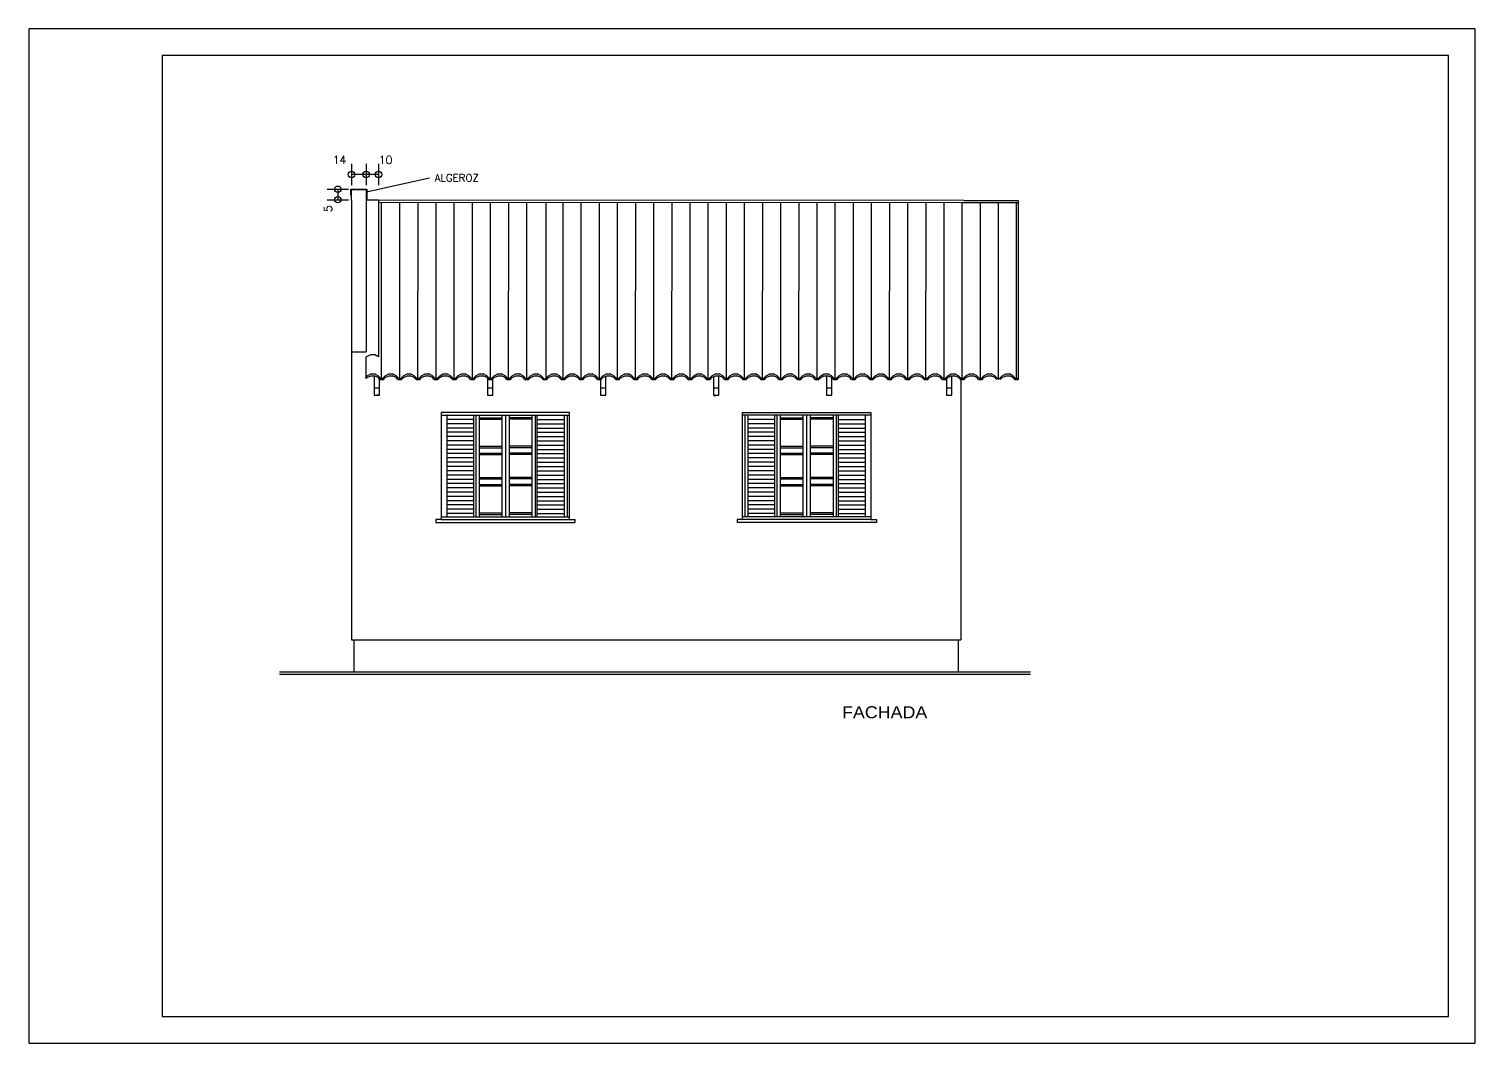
# Model space of a CAD drawing. Extents: x -6702 to 814, y 5971 to 8281.
# Drawn here: x -541 to 814, y 7320 to 8270 of the extents above; entities that cross this region are included whole.
import ezdxf
from ezdxf.enums import TextEntityAlignment as Align

# ---------------------------------------------------------------- set-up
doc = ezdxf.new("R2010")
doc.units = 0
doc.header["$LTSCALE"] = 30
doc.header["$MEASUREMENT"] = 0
doc.layers.get('0').update_dxf_attribs({"color": 1, "linetype": 'CONTINUOUS'})
for name, color, linetype in [('AUXILIAR', 2, 'CONTINUOUS'), ('COTA', 1, 'CONTINUOUS'), ('ESPEC', 2, 'CONTINUOUS'), ('ESQ_VISTA', 1, 'CONTINUOUS'), ('FOLHA', 7, 'CONTINUOUS'), ('PAREDE', 6, 'CONTINUOUS'), ('PAREDES', 3, 'CONTINUOUS'), ('PROJEÇÃO', 7, 'CONTINUOUS'), ('REG120-160', 4, 'CONTINUOUS'), ('TEXTOS', 2, 'CONTINUOUS')]:
    doc.layers.add(name, color=color, linetype=linetype)
doc.styles.add('REGUA60', font='simplex.shx')
doc.styles.add('REGUA80', font='simplex.shx')
doc.styles.add('ROMAN', font='ROMAN')

# ---------------------------------------------------------------- blocks, each defined once
blk = doc.blocks.new('A$C14AD65D4')
at = {"layer": 'ESQ_VISTA', "linetype": 'Continuous', "ltscale": 3.937008}
for p, q in [((5.1, 103, -20), (5.1, 2.8, -20)), ((125.3, 103, -20), (5.1, 103, -20)), ((5.3, 100.6, -20), (125.3, 100.6, -20)), ((35.6, 96.6, -20), (10.4, 96.6, -20)), ((10.5, 100.3, -20), (10.5, 5.3, -20)), ((35.6, 5.3, -20), (35.6, 100.6, -20)), ((37.6, 100.3, -20), (37.6, 5.3, -20)), ((40.6, 100.3, -20), (40.6, 5.3, -20)), ((40.7, 98, -20), (61.9, 98, -20)), ((40.7, 96.7, -20), (61.9, 96.7, -20)), ((62, 100.3, -20), (62, 5.3, -20)), ((62, 100.3, -20), (62, 5.3, -20)), ((65.4, 100.6, -20), (65.4, 5.3, -20)), ((68.8, 100.3, -20), (68.8, 5.3, -20)), ((90.1, 98, -20), (68.9, 98, -20)), ((90.1, 96.7, -20), (68.9, 96.7, -20)), ((90.2, 100.3, -20), (90.2, 5.3, -20)), ((93.2, 100.3, -20), (93.2, 5.3, -20)), ((95.2, 5.3, -20), (95.2, 100.6, -20)), ((95.2, 96.6, -20), (120.4, 96.6, -20)), ((120.3, 100.3, -20), (120.3, 5.3, -20)), ((123.3, 100.3, -20), (123.3, 5.3, -20)), ((125.3, 2.8, -20), (125.3, 103, -20)), ((35.6, 92.5, -20), (10.4, 92.5, -20)), ((35.6, 88.5, -20), (10.4, 88.5, -20)), ((35.6, 84.5, -20), (10.4, 84.5, -20)), ((95.2, 92.5, -20), (120.4, 92.5, -20)), ((95.2, 88.5, -20), (120.4, 88.5, -20)), ((95.2, 84.5, -20), (120.4, 84.5, -20)), ((35.6, 80.5, -20), (10.4, 80.5, -20)), ((35.6, 76.5, -20), (10.4, 76.5, -20)), ((35.6, 72.5, -20), (10.4, 72.5, -20)), ((35.6, 68.5, -20), (10.4, 68.5, -20)), ((40.7, 71.4, -20), (61.9, 71.4, -20)), ((40.7, 70.1, -20), (61.9, 70.1, -20)), ((90.1, 71.4, -20), (68.9, 71.4, -20)), ((90.1, 70.1, -20), (68.9, 70.1, -20)), ((95.2, 80.5, -20), (120.4, 80.5, -20)), ((95.2, 76.5, -20), (120.4, 76.5, -20)), ((95.2, 72.5, -20), (120.4, 72.5, -20)), ((95.2, 68.5, -20), (120.4, 68.5, -20)), ((35.6, 64.5, -20), (10.4, 64.5, -20)), ((35.6, 60.5, -20), (10.4, 60.5, -20)), ((35.6, 56.5, -20), (10.4, 56.5, -20)), ((40.7, 65, -20), (61.9, 65, -20)), ((40.7, 63.6, -20), (61.9, 63.6, -20)), ((90.1, 65, -20), (68.9, 65, -20)), ((90.1, 63.6, -20), (68.9, 63.6, -20)), ((95.2, 64.5, -20), (120.4, 64.5, -20)), ((95.2, 60.5, -20), (120.4, 60.5, -20)), ((95.2, 56.5, -20), (120.4, 56.5, -20)), ((35.6, 52.5, -20), (10.4, 52.5, -20)), ((35.6, 48.5, -20), (10.4, 48.5, -20)), ((35.6, 44.4, -20), (10.4, 44.4, -20)), ((40.7, 42.1, -20), (61.9, 42.1, -20)), ((40.7, 40.8, -20), (61.9, 40.8, -20)), ((90.1, 42.1, -20), (68.9, 42.1, -20)), ((90.1, 40.8, -20), (68.9, 40.8, -20)), ((95.2, 52.5, -20), (120.4, 52.5, -20)), ((95.2, 48.5, -20), (120.4, 48.5, -20)), ((95.2, 44.4, -20), (120.4, 44.4, -20)), ((35.6, 40.4, -20), (10.4, 40.4, -20)), ((35.6, 36.4, -20), (10.4, 36.4, -20)), ((35.6, 32.4, -20), (10.4, 32.4, -20)), ((35.6, 32.4, -20), (10.4, 32.4, -20)), ((35.6, 28.4, -20), (10.4, 28.4, -20)), ((40.7, 35.6, -20), (61.9, 35.6, -20)), ((40.7, 34.3, -20), (61.9, 34.3, -20)), ((90.1, 35.6, -20), (68.9, 35.6, -20)), ((90.1, 34.3, -20), (68.9, 34.3, -20)), ((95.2, 40.4, -20), (120.4, 40.4, -20)), ((95.2, 36.4, -20), (120.4, 36.4, -20)), ((95.2, 32.4, -20), (120.4, 32.4, -20)), ((95.2, 32.4, -20), (120.4, 32.4, -20)), ((95.2, 28.4, -20), (120.4, 28.4, -20)), ((35.6, 24.4, -20), (10.4, 24.4, -20)), ((35.6, 20.4, -20), (10.4, 20.4, -20)), ((35.6, 16.4, -20), (10.4, 16.4, -20)), ((95.2, 24.4, -20), (120.4, 24.4, -20)), ((95.2, 20.4, -20), (120.4, 20.4, -20)), ((95.2, 16.4, -20), (120.4, 16.4, -20)), ((0, 2.8, -20), (0, 0, -20)), ((0, 2.8, -20), (0, 0, -20)), ((5.1, 2.8, -20), (0, 2.8, -20)), ((5.1, 2.8, -20), (125.3, 2.8, -20)), ((5.3, 5.3, -20), (125.3, 5.3, -20)), ((35.6, 12.4, -20), (10.4, 12.4, -20)), ((35.6, 8.4, -20), (10.4, 8.4, -20)), ((40.7, 8.9, -20), (61.9, 8.9, -20)), ((40.7, 7.6, -20), (61.9, 7.6, -20)), ((90.1, 8.9, -20), (68.9, 8.9, -20)), ((90.1, 7.6, -20), (68.9, 7.6, -20)), ((95.2, 12.4, -20), (120.4, 12.4, -20)), ((95.2, 8.4, -20), (120.4, 8.4, -20)), ((125.3, 2.8, -20), (130.4, 2.8, -20)), ((130.4, 2.8, -20), (130.4, 0, -20)), ((0, 0, -20), (130.4, 0, -20))]:
    blk.add_line(p, q, dxfattribs=at)

msp = doc.modelspace()

# ---------------------------------------------------------------- linework, layer by layer
at = {"layer": 'AUXILIAR', "color": 211, "linetype": 'Continuous', "ltscale": 3.937008}
for p, q in [((-306.6, 7667.401), (396.939, 7667.401)), ((-306.6, 7665.301), (396.939, 7665.301))]:
    msp.add_line(p, q, dxfattribs=at)
at = {"layer": 'COTA', "linetype": 'ByBlock'}
for p, q in [((-239.284, 8143.308), (-239.284, 8123.308)), ((-225.284, 8133.308), (-239.284, 8133.308)), ((-225.284, 8143.308), (-225.284, 8123.308)), ((-213.704, 8133.308), (-225.284, 8133.308)), ((-213.704, 8143.308), (-213.704, 8123.308)), ((-261.851, 8119.714), (-241.851, 8119.714)), ((-251.851, 8119.714), (-251.851, 8109.72)), ((-261.851, 8109.72), (-241.851, 8109.72))]:
    msp.add_line(p, q, dxfattribs=at)
at = {"layer": 'COTA'}
for p, q in [((-239.284, 8109.283), (-239.284, 8109.383)), ((334.61, 8108.997), (-213.704, 8109.27)), ((334.609, 8106.997), (-213.704, 8107.27)), ((-210.928, 8094.499), (-210.928, 8107.269)), ((-193.928, 7941.499), (-193.846, 8107.26)), ((-176.928, 7941.499), (-176.846, 8107.26)), ((-159.928, 7941.499), (-159.846, 8107.26)), ((-142.928, 7941.499), (-142.846, 8107.26)), ((-125.928, 7941.499), (-125.846, 8107.26)), ((-108.928, 7941.499), (-108.846, 8107.26)), ((-91.928, 7941.499), (-91.846, 8107.26)), ((-74.928, 7941.499), (-74.846, 8107.26)), ((-56.881, 7941.499), (-56.798, 8107.26)), ((-40.928, 7941.499), (-40.846, 8107.26)), ((-23.928, 7941.499), (-23.846, 8107.26)), ((-6.928, 7941.499), (-6.846, 8107.26)), ((10.072, 7941.499), (10.154, 8107.26)), ((27.072, 7941.499), (27.154, 8107.26)), ((44.072, 7941.499), (44.154, 8107.26)), ((61.072, 7941.499), (61.154, 8107.26)), ((78.072, 7941.499), (78.154, 8107.26)), ((95.072, 7941.499), (95.154, 8107.26)), ((112.072, 7941.499), (112.154, 8107.26)), ((129.072, 7941.499), (129.154, 8107.26)), ((146.072, 7941.499), (146.154, 8107.26)), ((163.072, 7941.499), (163.154, 8107.26)), ((180.072, 7941.499), (180.154, 8107.26)), ((197.072, 7941.499), (197.154, 8107.26)), ((214.072, 7941.499), (214.154, 8107.26)), ((231.072, 7941.499), (231.154, 8107.26)), ((248.072, 7941.499), (248.154, 8107.26)), ((265.072, 7941.499), (265.154, 8107.26)), ((282.072, 7941.499), (282.154, 8107.26)), ((299.072, 7941.499), (299.154, 8107.26)), ((316.072, 7941.499), (316.154, 8107.26)), ((333.072, 7941.499), (333.154, 8107.26)), ((385.609, 8106.997), (333.072, 8107.024)), ((334.61, 8108.997), (385.609, 8108.997)), ((350.072, 7941.499), (350.154, 8107.26)), ((367.072, 7941.499), (367.154, 8107.26)), ((384.072, 8094.499), (384.072, 8106.998)), ((385.609, 8108.997), (385.609, 7941.499)), ((-210.928, 8077.499), (-210.928, 8094.499)), ((384.072, 8077.499), (384.072, 8094.499)), ((-210.928, 8060.499), (-210.928, 8077.499)), ((384.072, 8060.499), (384.072, 8077.499)), ((-210.928, 8043.499), (-210.928, 8060.499)), ((384.072, 8043.499), (384.072, 8060.499)), ((-210.928, 8026.499), (-210.928, 8043.499)), ((384.072, 8026.499), (384.072, 8043.499)), ((-210.928, 8009.499), (-210.928, 8026.499)), ((384.072, 8009.499), (384.072, 8026.499)), ((-210.928, 7992.499), (-210.928, 8009.499)), ((384.072, 7992.499), (384.072, 8009.499)), ((-210.928, 7975.499), (-210.928, 7992.499)), ((384.072, 7975.499), (384.072, 7992.499)), ((-210.928, 7958.499), (-210.928, 7975.499)), ((384.072, 7958.499), (384.072, 7975.499)), ((-225.284, 7958.499), (-225.284, 7962.634)), ((-225.284, 7942.444), (-225.284, 7958.499)), ((-210.928, 7941.499), (-210.928, 7958.499)), ((384.072, 7941.499), (384.072, 7958.499)), ((-225.284, 7944.144), (-224.528, 7944.899)), ((-225.284, 7942.444), (-224.528, 7943.199)), ((-224.528, 7944.899), (-221.128, 7946.599)), ((-224.528, 7943.199), (-221.128, 7944.899)), ((-224.528, 7943.199), (-221.128, 7944.899)), ((-221.128, 7946.599), (-217.728, 7946.599)), ((-221.128, 7944.899), (-217.728, 7944.899)), ((-221.128, 7944.899), (-217.728, 7944.899)), ((-214.328, 7944.899), (-217.728, 7946.599)), ((-214.328, 7943.199), (-217.728, 7944.899)), ((-214.328, 7943.199), (-217.728, 7944.899)), ((-210.928, 7941.499), (-214.328, 7944.899)), ((-212.628, 7941.499), (-214.328, 7943.199)), ((-212.628, 7941.499), (-209.228, 7941.499)), ((-210.928, 7941.499), (-207.528, 7944.899)), ((-209.228, 7941.499), (-207.528, 7943.199)), ((-207.528, 7944.899), (-204.128, 7946.599)), ((-207.528, 7943.199), (-204.128, 7944.899)), ((-204.128, 7946.599), (-200.728, 7946.599)), ((-204.128, 7944.899), (-200.728, 7944.899)), ((-197.328, 7944.899), (-200.728, 7946.599)), ((-197.328, 7943.199), (-200.728, 7944.899)), ((-193.928, 7941.499), (-197.328, 7944.899)), ((-195.628, 7941.499), (-197.328, 7943.199)), ((-195.628, 7941.499), (-192.228, 7941.499)), ((-193.928, 7941.499), (-190.528, 7944.899)), ((-192.228, 7941.499), (-190.528, 7943.199)), ((-190.528, 7944.899), (-187.128, 7946.599)), ((-190.528, 7943.199), (-187.128, 7944.899)), ((-187.128, 7946.599), (-183.728, 7946.599)), ((-187.128, 7944.899), (-183.728, 7944.899)), ((-180.328, 7944.899), (-183.728, 7946.599)), ((-180.328, 7943.199), (-183.728, 7944.899)), ((-176.928, 7941.499), (-180.328, 7944.899)), ((-178.628, 7941.499), (-180.328, 7943.199)), ((-178.628, 7941.499), (-175.228, 7941.499)), ((-176.928, 7941.499), (-173.528, 7944.899)), ((-175.228, 7941.499), (-173.528, 7943.199)), ((-173.528, 7944.899), (-170.128, 7946.599)), ((-173.528, 7943.199), (-170.128, 7944.899)), ((-170.128, 7946.599), (-166.728, 7946.599)), ((-170.128, 7944.899), (-166.728, 7944.899)), ((-163.328, 7944.899), (-166.728, 7946.599)), ((-163.328, 7943.199), (-166.728, 7944.899)), ((-159.928, 7941.499), (-163.328, 7944.899)), ((-161.628, 7941.499), (-163.328, 7943.199)), ((-161.628, 7941.499), (-158.228, 7941.499)), ((-159.928, 7941.499), (-156.528, 7944.899)), ((-158.228, 7941.499), (-156.528, 7943.199)), ((-156.528, 7944.899), (-153.128, 7946.599)), ((-156.528, 7943.199), (-153.128, 7944.899)), ((-153.128, 7946.599), (-149.728, 7946.599)), ((-153.128, 7944.899), (-149.728, 7944.899)), ((-146.328, 7944.899), (-149.728, 7946.599)), ((-146.328, 7943.199), (-149.728, 7944.899)), ((-142.928, 7941.499), (-146.328, 7944.899)), ((-144.628, 7941.499), (-146.328, 7943.199)), ((-144.628, 7941.499), (-141.228, 7941.499)), ((-142.928, 7941.499), (-139.528, 7944.899)), ((-141.228, 7941.499), (-139.528, 7943.199)), ((-139.528, 7944.899), (-136.128, 7946.599)), ((-139.528, 7943.199), (-136.128, 7944.899)), ((-136.128, 7946.599), (-132.728, 7946.599)), ((-136.128, 7944.899), (-132.728, 7944.899)), ((-129.328, 7944.899), (-132.728, 7946.599)), ((-129.328, 7943.199), (-132.728, 7944.899)), ((-125.928, 7941.499), (-129.328, 7944.899)), ((-127.628, 7941.499), (-129.328, 7943.199)), ((-127.628, 7941.499), (-124.228, 7941.499)), ((-125.928, 7941.499), (-122.528, 7944.899)), ((-124.228, 7941.499), (-122.528, 7943.199)), ((-122.528, 7944.899), (-119.128, 7946.599)), ((-122.528, 7943.199), (-119.128, 7944.899)), ((-119.128, 7946.599), (-115.728, 7946.599)), ((-119.128, 7944.899), (-115.728, 7944.899)), ((-112.328, 7944.899), (-115.728, 7946.599)), ((-112.328, 7943.199), (-115.728, 7944.899)), ((-108.928, 7941.499), (-112.328, 7944.899)), ((-110.628, 7941.499), (-112.328, 7943.199)), ((-110.628, 7941.499), (-107.228, 7941.499)), ((-108.928, 7941.499), (-105.528, 7944.899)), ((-107.228, 7941.499), (-105.528, 7943.199)), ((-105.528, 7944.899), (-102.128, 7946.599)), ((-105.528, 7943.199), (-102.128, 7944.899)), ((-102.128, 7946.599), (-98.728, 7946.599)), ((-102.128, 7944.899), (-98.728, 7944.899)), ((-95.328, 7944.899), (-98.728, 7946.599)), ((-95.328, 7943.199), (-98.728, 7944.899)), ((-91.928, 7941.499), (-95.328, 7944.899)), ((-93.628, 7941.499), (-95.328, 7943.199)), ((-93.628, 7941.499), (-90.228, 7941.499)), ((-91.928, 7941.499), (-88.528, 7944.899)), ((-90.228, 7941.499), (-88.528, 7943.199)), ((-88.528, 7944.899), (-85.128, 7946.599)), ((-88.528, 7943.199), (-85.128, 7944.899)), ((-85.128, 7946.599), (-81.728, 7946.599)), ((-85.128, 7944.899), (-81.728, 7944.899)), ((-78.328, 7944.899), (-81.728, 7946.599)), ((-78.328, 7943.199), (-81.728, 7944.899)), ((-74.928, 7941.499), (-78.328, 7944.899)), ((-76.628, 7941.499), (-78.328, 7943.199)), ((-76.628, 7941.499), (-73.228, 7941.499)), ((-74.928, 7941.499), (-71.528, 7944.899)), ((-73.228, 7941.499), (-71.528, 7943.199)), ((-71.528, 7944.899), (-68.128, 7946.599)), ((-71.528, 7943.199), (-68.128, 7944.899)), ((-68.128, 7946.599), (-64.728, 7946.599)), ((-68.128, 7944.899), (-64.728, 7944.899)), ((-61.328, 7944.899), (-64.728, 7946.599)), ((-61.328, 7943.199), (-64.728, 7944.899)), ((-57.928, 7941.499), (-61.328, 7944.899)), ((-59.628, 7941.499), (-61.328, 7943.199)), ((-59.628, 7941.499), (-56.228, 7941.499)), ((-57.928, 7941.499), (-54.528, 7944.899)), ((-56.228, 7941.499), (-54.528, 7943.199)), ((-54.528, 7944.899), (-51.128, 7946.599)), ((-54.528, 7943.199), (-51.128, 7944.899)), ((-51.128, 7946.599), (-47.728, 7946.599)), ((-51.128, 7944.899), (-47.728, 7944.899)), ((-44.328, 7944.899), (-47.728, 7946.599)), ((-44.328, 7943.199), (-47.728, 7944.899)), ((-40.928, 7941.499), (-44.328, 7944.899)), ((-42.628, 7941.499), (-44.328, 7943.199)), ((-42.628, 7941.499), (-39.228, 7941.499)), ((-40.928, 7941.499), (-37.528, 7944.899)), ((-39.228, 7941.499), (-37.528, 7943.199)), ((-37.528, 7944.899), (-34.128, 7946.599)), ((-37.528, 7943.199), (-34.128, 7944.899)), ((-34.128, 7946.599), (-30.728, 7946.599)), ((-34.128, 7944.899), (-30.728, 7944.899)), ((-27.328, 7944.899), (-30.728, 7946.599)), ((-27.328, 7943.199), (-30.728, 7944.899)), ((-23.928, 7941.499), (-27.328, 7944.899)), ((-25.628, 7941.499), (-27.328, 7943.199)), ((-25.628, 7941.499), (-22.228, 7941.499)), ((-23.928, 7941.499), (-20.528, 7944.899)), ((-22.228, 7941.499), (-20.528, 7943.199)), ((-20.528, 7944.899), (-17.128, 7946.599)), ((-20.528, 7943.199), (-17.128, 7944.899)), ((-17.128, 7946.599), (-13.728, 7946.599)), ((-17.128, 7944.899), (-13.728, 7944.899)), ((-10.328, 7944.899), (-13.728, 7946.599)), ((-10.328, 7943.199), (-13.728, 7944.899)), ((-6.928, 7941.499), (-10.328, 7944.899)), ((-8.628, 7941.499), (-10.328, 7943.199)), ((-8.628, 7941.499), (-5.228, 7941.499)), ((-6.928, 7941.499), (-3.528, 7944.899)), ((-5.228, 7941.499), (-3.528, 7943.199)), ((-3.528, 7944.899), (-0.128, 7946.599)), ((-3.528, 7943.199), (-0.128, 7944.899)), ((-0.128, 7946.599), (3.272, 7946.599)), ((-0.128, 7944.899), (3.272, 7944.899)), ((6.672, 7944.899), (3.272, 7946.599)), ((6.672, 7943.199), (3.272, 7944.899)), ((10.072, 7941.499), (6.672, 7944.899)), ((8.372, 7941.499), (6.672, 7943.199)), ((8.372, 7941.499), (11.772, 7941.499)), ((10.072, 7941.499), (13.472, 7944.899)), ((11.772, 7941.499), (13.472, 7943.199)), ((13.472, 7944.899), (16.872, 7946.599)), ((13.472, 7943.199), (16.872, 7944.899)), ((16.872, 7946.599), (20.272, 7946.599)), ((16.872, 7944.899), (20.272, 7944.899)), ((23.672, 7944.899), (20.272, 7946.599)), ((23.672, 7943.199), (20.272, 7944.899)), ((27.072, 7941.499), (23.672, 7944.899)), ((25.372, 7941.499), (23.672, 7943.199)), ((25.372, 7941.499), (28.772, 7941.499)), ((27.072, 7941.499), (30.472, 7944.899)), ((28.772, 7941.499), (30.472, 7943.199)), ((30.472, 7944.899), (33.872, 7946.599)), ((30.472, 7943.199), (33.872, 7944.899)), ((33.872, 7946.599), (37.272, 7946.599)), ((33.872, 7944.899), (37.272, 7944.899)), ((40.672, 7944.899), (37.272, 7946.599)), ((40.672, 7943.199), (37.272, 7944.899)), ((44.072, 7941.499), (40.672, 7944.899)), ((42.372, 7941.499), (40.672, 7943.199)), ((42.372, 7941.499), (45.772, 7941.499)), ((44.072, 7941.499), (47.472, 7944.899)), ((45.772, 7941.499), (47.472, 7943.199)), ((47.472, 7944.899), (50.872, 7946.599)), ((47.472, 7943.199), (50.872, 7944.899)), ((50.872, 7946.599), (54.272, 7946.599)), ((50.872, 7944.899), (54.272, 7944.899)), ((57.672, 7944.899), (54.272, 7946.599)), ((57.672, 7943.199), (54.272, 7944.899)), ((61.072, 7941.499), (57.672, 7944.899)), ((59.372, 7941.499), (57.672, 7943.199)), ((59.372, 7941.499), (62.772, 7941.499)), ((61.072, 7941.499), (64.472, 7944.899)), ((62.772, 7941.499), (64.472, 7943.199)), ((64.472, 7944.899), (67.872, 7946.599)), ((64.472, 7943.199), (67.872, 7944.899)), ((67.872, 7946.599), (71.272, 7946.599)), ((67.872, 7944.899), (71.272, 7944.899)), ((74.672, 7944.899), (71.272, 7946.599)), ((74.672, 7943.199), (71.272, 7944.899)), ((78.072, 7941.499), (74.672, 7944.899)), ((76.372, 7941.499), (74.672, 7943.199)), ((76.372, 7941.499), (79.772, 7941.499)), ((78.072, 7941.499), (81.472, 7944.899)), ((79.772, 7941.499), (81.472, 7943.199)), ((81.472, 7944.899), (84.872, 7946.599)), ((81.472, 7943.199), (84.872, 7944.899)), ((84.872, 7946.599), (88.272, 7946.599)), ((84.872, 7944.899), (88.272, 7944.899)), ((91.672, 7944.899), (88.272, 7946.599)), ((91.672, 7943.199), (88.272, 7944.899)), ((95.072, 7941.499), (91.672, 7944.899)), ((93.372, 7941.499), (91.672, 7943.199)), ((93.372, 7941.499), (96.772, 7941.499)), ((95.072, 7941.499), (98.472, 7944.899)), ((96.772, 7941.499), (98.472, 7943.199)), ((98.472, 7944.899), (101.872, 7946.599)), ((98.472, 7943.199), (101.872, 7944.899)), ((101.872, 7946.599), (105.272, 7946.599)), ((101.872, 7944.899), (105.272, 7944.899)), ((108.672, 7944.899), (105.272, 7946.599)), ((108.672, 7943.199), (105.272, 7944.899)), ((112.072, 7941.499), (108.672, 7944.899)), ((110.372, 7941.499), (108.672, 7943.199)), ((110.372, 7941.499), (113.772, 7941.499)), ((112.072, 7941.499), (115.472, 7944.899)), ((113.772, 7941.499), (115.472, 7943.199)), ((115.472, 7944.899), (118.872, 7946.599)), ((115.472, 7943.199), (118.872, 7944.899)), ((118.872, 7946.599), (122.272, 7946.599)), ((118.872, 7944.899), (122.272, 7944.899)), ((125.672, 7944.899), (122.272, 7946.599)), ((125.672, 7943.199), (122.272, 7944.899)), ((129.072, 7941.499), (125.672, 7944.899)), ((127.372, 7941.499), (125.672, 7943.199)), ((127.372, 7941.499), (130.772, 7941.499)), ((129.072, 7941.499), (132.472, 7944.899)), ((130.772, 7941.499), (132.472, 7943.199)), ((132.472, 7944.899), (135.872, 7946.599)), ((132.472, 7943.199), (135.872, 7944.899)), ((135.872, 7946.599), (139.272, 7946.599)), ((135.872, 7944.899), (139.272, 7944.899)), ((142.672, 7944.899), (139.272, 7946.599)), ((142.672, 7943.199), (139.272, 7944.899)), ((146.072, 7941.499), (142.672, 7944.899)), ((144.372, 7941.499), (142.672, 7943.199)), ((144.372, 7941.499), (147.772, 7941.499)), ((146.072, 7941.499), (149.472, 7944.899)), ((147.772, 7941.499), (149.472, 7943.199)), ((149.472, 7944.899), (152.872, 7946.599)), ((149.472, 7943.199), (152.872, 7944.899)), ((152.872, 7946.599), (156.272, 7946.599)), ((152.872, 7944.899), (156.272, 7944.899)), ((159.672, 7944.899), (156.272, 7946.599)), ((159.672, 7943.199), (156.272, 7944.899)), ((163.072, 7941.499), (159.672, 7944.899)), ((161.372, 7941.499), (159.672, 7943.199)), ((161.372, 7941.499), (164.772, 7941.499)), ((163.072, 7941.499), (166.472, 7944.899)), ((164.772, 7941.499), (166.472, 7943.199)), ((166.472, 7944.899), (169.872, 7946.599)), ((166.472, 7943.199), (169.872, 7944.899)), ((169.872, 7946.599), (173.272, 7946.599)), ((169.872, 7944.899), (173.272, 7944.899)), ((176.672, 7944.899), (173.272, 7946.599)), ((176.672, 7943.199), (173.272, 7944.899)), ((180.072, 7941.499), (176.672, 7944.899)), ((178.372, 7941.499), (176.672, 7943.199)), ((178.372, 7941.499), (181.772, 7941.499)), ((180.072, 7941.499), (183.472, 7944.899)), ((181.772, 7941.499), (183.472, 7943.199)), ((183.472, 7944.899), (186.872, 7946.599)), ((183.472, 7943.199), (186.872, 7944.899)), ((186.872, 7946.599), (190.272, 7946.599)), ((186.872, 7944.899), (190.272, 7944.899)), ((193.672, 7944.899), (190.272, 7946.599)), ((193.672, 7943.199), (190.272, 7944.899)), ((197.072, 7941.499), (193.672, 7944.899)), ((195.372, 7941.499), (193.672, 7943.199)), ((195.372, 7941.499), (198.772, 7941.499)), ((197.072, 7941.499), (200.472, 7944.899)), ((198.772, 7941.499), (200.472, 7943.199)), ((200.472, 7944.899), (203.872, 7946.599)), ((200.472, 7943.199), (203.872, 7944.899)), ((203.872, 7946.599), (207.272, 7946.599)), ((203.872, 7944.899), (207.272, 7944.899)), ((210.672, 7944.899), (207.272, 7946.599)), ((210.672, 7943.199), (207.272, 7944.899)), ((214.072, 7941.499), (210.672, 7944.899)), ((212.372, 7941.499), (210.672, 7943.199)), ((212.372, 7941.499), (215.772, 7941.499)), ((214.072, 7941.499), (217.472, 7944.899)), ((215.772, 7941.499), (217.472, 7943.199)), ((217.472, 7944.899), (220.872, 7946.599)), ((217.472, 7943.199), (220.872, 7944.899)), ((220.872, 7946.599), (224.272, 7946.599)), ((220.872, 7944.899), (224.272, 7944.899)), ((227.672, 7944.899), (224.272, 7946.599)), ((227.672, 7943.199), (224.272, 7944.899)), ((231.072, 7941.499), (227.672, 7944.899)), ((229.372, 7941.499), (227.672, 7943.199)), ((229.372, 7941.499), (232.772, 7941.499)), ((231.072, 7941.499), (234.472, 7944.899)), ((232.772, 7941.499), (234.472, 7943.199)), ((234.472, 7944.899), (237.872, 7946.599)), ((234.472, 7943.199), (237.872, 7944.899)), ((237.872, 7946.599), (241.272, 7946.599)), ((237.872, 7944.899), (241.272, 7944.899)), ((244.672, 7944.899), (241.272, 7946.599)), ((244.672, 7943.199), (241.272, 7944.899)), ((248.072, 7941.499), (244.672, 7944.899)), ((246.372, 7941.499), (244.672, 7943.199)), ((246.372, 7941.499), (249.772, 7941.499)), ((248.072, 7941.499), (251.472, 7944.899)), ((249.772, 7941.499), (251.472, 7943.199)), ((251.472, 7944.899), (254.872, 7946.599)), ((251.472, 7943.199), (254.872, 7944.899)), ((254.872, 7946.599), (258.272, 7946.599)), ((254.872, 7944.899), (258.272, 7944.899)), ((261.672, 7944.899), (258.272, 7946.599)), ((261.672, 7943.199), (258.272, 7944.899)), ((265.072, 7941.499), (261.672, 7944.899)), ((263.372, 7941.499), (261.672, 7943.199)), ((263.372, 7941.499), (266.772, 7941.499)), ((265.072, 7941.499), (268.472, 7944.899)), ((266.772, 7941.499), (268.472, 7943.199)), ((268.472, 7944.899), (271.872, 7946.599)), ((268.472, 7943.199), (271.872, 7944.899)), ((271.872, 7946.599), (275.272, 7946.599)), ((271.872, 7944.899), (275.272, 7944.899)), ((278.672, 7944.899), (275.272, 7946.599)), ((278.672, 7943.199), (275.272, 7944.899)), ((282.072, 7941.499), (278.672, 7944.899)), ((280.372, 7941.499), (278.672, 7943.199)), ((280.372, 7941.499), (283.772, 7941.499)), ((282.072, 7941.499), (285.472, 7944.899)), ((283.772, 7941.499), (285.472, 7943.199)), ((285.472, 7944.899), (288.872, 7946.599)), ((285.472, 7943.199), (288.872, 7944.899)), ((288.872, 7946.599), (292.272, 7946.599)), ((288.872, 7944.899), (292.272, 7944.899)), ((295.672, 7944.899), (292.272, 7946.599)), ((295.672, 7943.199), (292.272, 7944.899)), ((299.072, 7941.499), (295.672, 7944.899)), ((297.372, 7941.499), (295.672, 7943.199)), ((297.372, 7941.499), (300.772, 7941.499)), ((299.072, 7941.499), (302.472, 7944.899)), ((300.772, 7941.499), (302.472, 7943.199)), ((302.472, 7944.899), (305.872, 7946.599)), ((302.472, 7943.199), (305.872, 7944.899)), ((305.872, 7946.599), (309.272, 7946.599)), ((305.872, 7944.899), (309.272, 7944.899)), ((312.672, 7944.899), (309.272, 7946.599)), ((312.672, 7943.199), (309.272, 7944.899)), ((316.072, 7941.499), (312.672, 7944.899)), ((314.372, 7941.499), (312.672, 7943.199)), ((314.372, 7941.499), (317.772, 7941.499)), ((316.072, 7941.499), (319.472, 7944.899)), ((317.772, 7941.499), (319.472, 7943.199)), ((319.472, 7944.899), (322.872, 7946.599)), ((319.472, 7943.199), (322.872, 7944.899)), ((322.872, 7946.599), (326.272, 7946.599)), ((322.872, 7944.899), (326.272, 7944.899)), ((329.672, 7944.899), (326.272, 7946.599)), ((329.672, 7943.199), (326.272, 7944.899)), ((333.072, 7941.499), (329.672, 7944.899)), ((331.372, 7941.499), (329.672, 7943.199)), ((331.372, 7941.499), (334.609, 7941.499)), ((333.072, 7941.499), (336.472, 7944.899)), ((333.072, 7941.499), (334.609, 7943.037)), ((333.072, 7941.499), (334.772, 7941.499)), ((334.772, 7941.499), (336.472, 7943.199)), ((336.472, 7944.899), (339.872, 7946.599)), ((336.472, 7943.199), (339.872, 7944.899)), ((339.872, 7946.599), (343.272, 7946.599)), ((339.872, 7944.899), (343.272, 7944.899)), ((346.672, 7944.899), (343.272, 7946.599)), ((346.672, 7943.199), (343.272, 7944.899)), ((350.072, 7941.499), (346.672, 7944.899)), ((348.372, 7941.499), (346.672, 7943.199)), ((348.372, 7941.499), (351.772, 7941.499)), ((350.072, 7941.499), (353.472, 7944.899)), ((351.772, 7941.499), (353.472, 7943.199)), ((353.472, 7944.899), (356.872, 7946.599)), ((353.472, 7943.199), (356.872, 7944.899)), ((356.872, 7946.599), (360.272, 7946.599)), ((356.872, 7944.899), (360.272, 7944.899)), ((363.672, 7944.899), (360.272, 7946.599)), ((363.672, 7943.199), (360.272, 7944.899)), ((367.072, 7941.499), (363.672, 7944.899)), ((365.372, 7941.499), (363.672, 7943.199)), ((367.072, 7941.499), (370.472, 7944.899)), ((368.772, 7941.499), (370.472, 7943.199)), ((370.472, 7944.899), (373.872, 7946.599)), ((370.472, 7943.199), (373.872, 7944.899)), ((373.872, 7946.599), (377.272, 7946.599)), ((373.872, 7944.899), (377.272, 7944.899)), ((380.672, 7944.899), (377.272, 7946.599)), ((380.672, 7943.199), (377.272, 7944.899)), ((384.072, 7941.499), (380.672, 7944.899)), ((382.372, 7941.499), (380.672, 7943.199)), ((382.372, 7941.499), (385.609, 7941.499)), ((384.072, 7941.499), (385.609, 7943.037))]:
    msp.add_line(p, q, dxfattribs=at)
for centre in [(-239.181, 8133.475), (-225.376, 8133.475), (-213.797, 8133.475), (-252.019, 8119.622), (-252.019, 8109.823)]:
    msp.add_circle(centre, 3, dxfattribs=at)
at = {"layer": 'ESPEC'}
msp.add_line((-223.888, 8117.374), (-166.211, 8130.336), dxfattribs=at)
at = {"layer": 'FOLHA', "color": 1}
for p, q in [((-541.417, 8269.826), (-541.417, 7319.672)), ((813.643, 8269.826), (-541.417, 8269.826)), ((813.643, 7319.672), (813.643, 8269.826)), ((-541.417, 7319.672), (813.643, 7319.672))]:
    msp.add_line(p, q, dxfattribs=at)
at = {"layer": 'FOLHA'}
for p, q in [((-416.417, 8244.826), (-416.417, 7344.672)), ((788.643, 8244.826), (-416.417, 8244.826)), ((788.643, 7344.672), (788.643, 8244.826)), ((-416.417, 7344.672), (788.643, 7344.672))]:
    msp.add_line(p, q, dxfattribs=at)
at = {"layer": 'PAREDE', "color": 2, "linetype": 'Continuous', "ltscale": 3.937008}
for p, q in [((-239.284, 8119.383), (-225.284, 8119.383)), ((-239.284, 8109.383), (-239.284, 8119.383)), ((-225.284, 8119.383), (-225.284, 7967.352)), ((-225.284, 8119.383), (-225.284, 7967.352)), ((-239.284, 8109.283), (-239.284, 7697.401)), ((-239.468, 7967.352), (-225.284, 7967.352)), ((-217.954, 7944.899), (-217.954, 7926.659)), ((-212.954, 7926.659), (-212.954, 7941.825)), ((-111.794, 7942.932), (-111.794, 7926.659)), ((-106.794, 7926.659), (-106.794, 7941.825)), ((-5.954, 7941.499), (-5.954, 7926.659)), ((-0.954, 7926.659), (-0.954, 7944.487)), ((100.046, 7943.987), (100.046, 7926.659)), ((105.046, 7926.659), (105.046, 7945.012)), ((206.046, 7944.899), (206.046, 7926.659)), ((211.046, 7926.659), (211.046, 7943.012)), ((318.326, 7942.053), (318.326, 7926.659)), ((323.326, 7926.659), (323.326, 7944.899)), ((331.716, 7941.499), (331.716, 7697.401)), ((-217.954, 7933.659), (-212.954, 7933.659)), ((-111.794, 7933.659), (-106.794, 7933.659)), ((-5.842, 7933.659), (-0.842, 7933.659)), ((100.053, 7933.659), (105.053, 7933.659)), ((206.158, 7933.659), (211.158, 7933.659)), ((318.326, 7933.659), (323.326, 7933.659)), ((323.326, 7926.659), (323.326, 7933.659)), ((-217.954, 7926.659), (-212.954, 7926.659)), ((-212.954, 7926.659), (-215.454, 7926.659)), ((-111.794, 7926.659), (-106.794, 7926.659)), ((-5.954, 7926.659), (-0.954, 7926.659)), ((100.046, 7926.659), (105.046, 7926.659)), ((206.046, 7926.659), (211.046, 7926.659)), ((318.326, 7926.659), (320.826, 7926.659)), ((318.326, 7926.659), (323.326, 7926.659)), ((-239.284, 7697.401), (291.611, 7697.401)), ((-239.284, 7697.401), (331.716, 7697.401)), ((-236.953, 7697.555), (-236.953, 7666.801)), ((-236.953, 7697.555), (-236.953, 7666.801)), ((329.189, 7697.401), (329.189, 7667.401))]:
    msp.add_line(p, q, dxfattribs=at)
msp.add_point((101.168, 7926.159), dxfattribs=at)
msp.add_point((101.168, 7926.159), dxfattribs=at)
msp.add_point((101.168, 7926.159), dxfattribs=at)
msp.add_point((101.168, 7926.159), dxfattribs=at)
msp.add_point((101.168, 7926.159), dxfattribs=at)
msp.add_point((101.168, 7926.159), dxfattribs=at)
msp.add_point((101.168, 7926.159), dxfattribs=at)
at = {"layer": 'PAREDES', "color": 211, "linetype": 'Continuous', "ltscale": 3.937008}
for p, q in [((-306.6, 7667.401), (396.939, 7667.401)), ((-306.6, 7665.301), (396.939, 7665.301))]:
    msp.add_line(p, q, dxfattribs=at)
at = {"layer": 'PROJEÇÃO'}
for p, q in [((-225.284, 7697.401), (46.216, 7697.401)), ((46.216, 7697.401), (317.716, 7697.401))]:
    msp.add_line(p, q, dxfattribs=at)
at = {"layer": 'REG120-160'}
for p, q in [((-239.64, 8119.72), (-228.865, 8119.72)), ((-239.64, 8114.175), (-239.64, 8119.72)), ((-228.865, 8119.72), (-224.884, 8119.72)), ((-224.884, 8119.72), (-224.884, 8109.662)), ((-224.884, 8109.662), (-223.834, 8109.662)), ((-223.834, 8109.662), (-213.704, 8109.662)), ((-213.704, 8109.662), (-213.704, 7962.7)), ((-225.284, 7962.634), (-221.128, 7964.712)), ((-221.128, 7964.712), (-217.728, 7964.712)), ((-213.704, 7962.7), (-217.728, 7964.712))]:
    msp.add_line(p, q, dxfattribs=at)

# ---------------------------------------------------------------- block references
at = {"layer": 'ESQ_VISTA'}
msp.add_blockref('A$C14AD65D4', (-160.233, 7807.401, 20), dxfattribs=at)
at = {"layer": 'ESQ_VISTA', "xscale": -1}
msp.add_blockref('A$C14AD65D4', (252.665, 7807.401, 20), dxfattribs=at)

# ---------------------------------------------------------------- texts
at = {"color": 2, "linetype": 'ByBlock', "char_height": 7.5, "attachment_point": 5, "style": 'REGUA60'}
for s, insert in [('14', (-250.402, 8147.118)), ('10', (-207.229, 8147.118))]:
    msp.add_mtext(s, dxfattribs=dict(at, insert=insert))
at = {"color": 2, "linetype": 'ByBlock', "insert": (-261.146, 8101.38), "char_height": 7.5, "attachment_point": 5, "rotation": 90, "style": 'REGUA60'}
msp.add_mtext('5', dxfattribs=at)
at = {"layer": 'ESPEC', "style": 'REGUA80'}
msp.add_text('ALGEROZ', height=7, dxfattribs=at).set_placement((-161.211, 8130.336), align=Align.MIDDLE_LEFT)
at = {"layer": 'TEXTOS', "linetype": 'Continuous', "ltscale": 3.937008, "style": 'ROMAN', "width": 1.111111}
msp.add_text('FACHADA', height=11.25, dxfattribs=at).set_placement((220.484, 7624.008))

doc.saveas('drawing.dxf')
